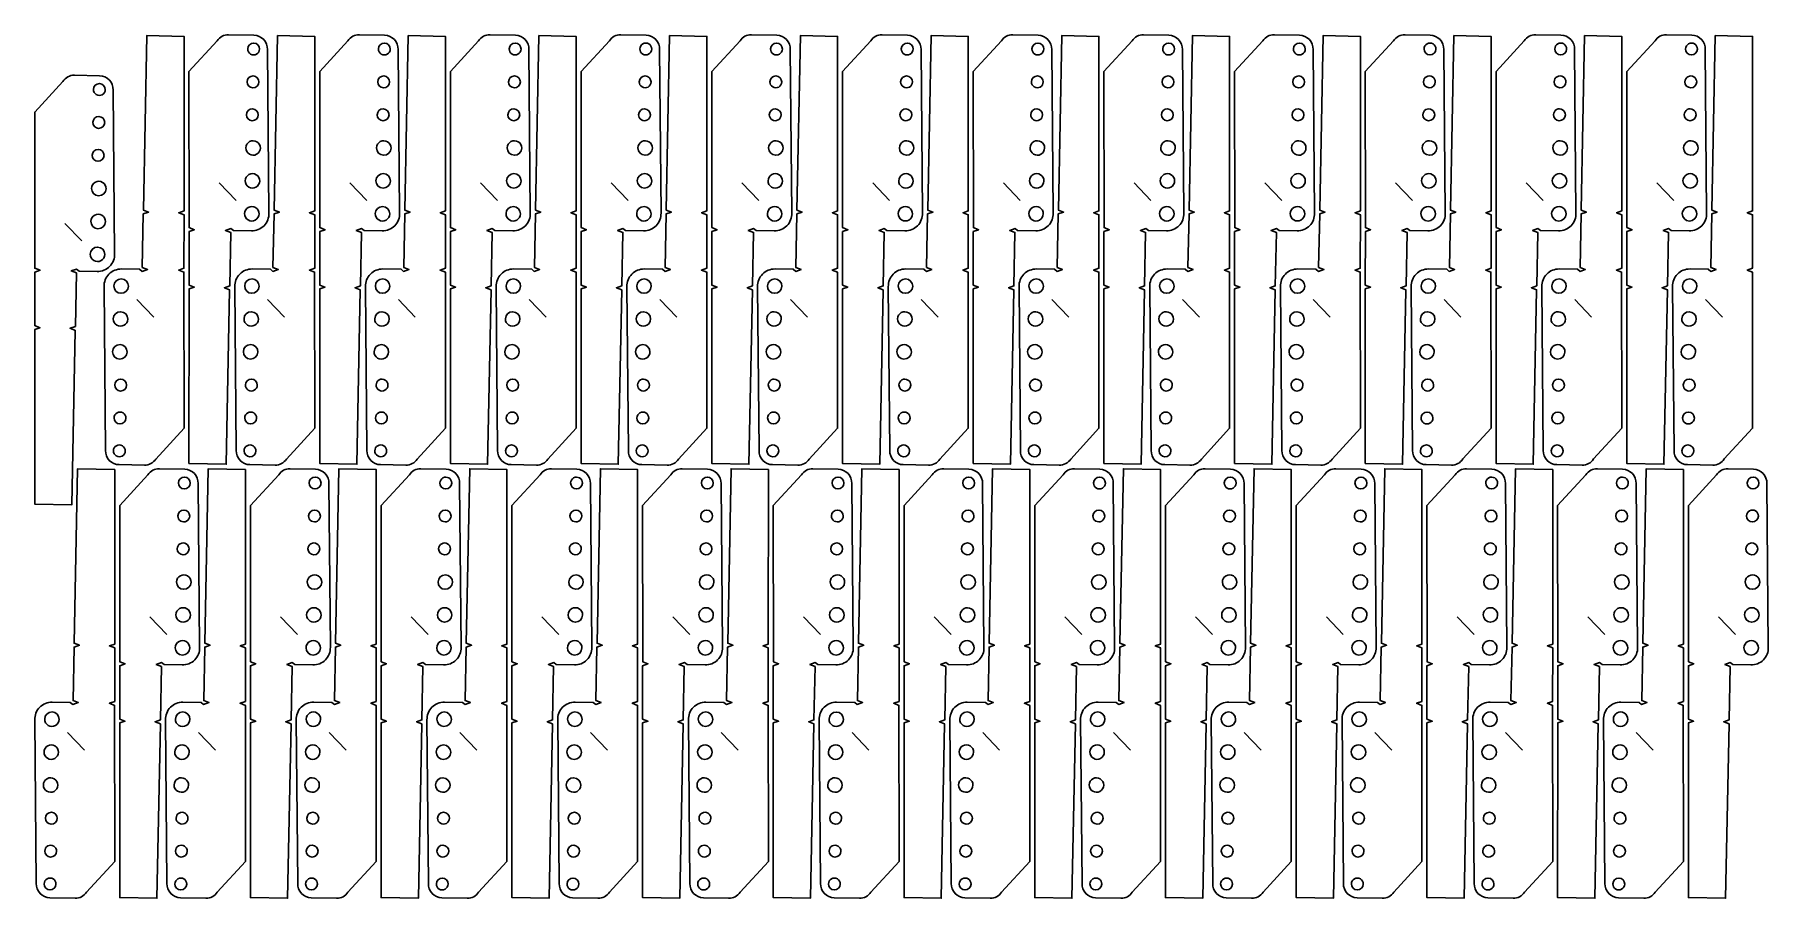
# Model space of a CAD drawing. Extents: x 5 to 2640, y 5 to 1318.
import ezdxf

# ---------------------------------------------------------------- set-up
doc = ezdxf.new("R2010")
doc.units = 0

msp = doc.modelspace()

# ---------------------------------------------------------------- linework, layer by layer
for points in [[(361, 1046.4, -0.430883), (334.5, 1019.4), (307, 1019.9), (303.1, 1023), (295, 1020.2), (303, 1017), (301.4, 935.8), (293.3, 933), (301.3, 929.8), (296.1, 664.8), (239.5, 665.9), (239.6, 931.2), (247.5, 933.9), (239.6, 937.1), (239.6, 1018.3), (247.6, 1021.1), (239.7, 1024.3), (239.5, 1261.5), (282.5, 1308.2, -0.264188), (299.8, 1317.6), (338.3, 1316.8, -0.419121), (358.8, 1295.1), (358.8, 1295.1), (361, 1046.4)], [(559.7, 1046.4, -0.430883), (533.2, 1019.4), (505.7, 1019.9), (501.7, 1023), (493.7, 1020.2), (501.6, 1017), (500, 935.8), (492, 933), (499.9, 929.8), (494.7, 664.8), (438.2, 665.9), (438.2, 931.2), (446.2, 933.9), (438.2, 937.1), (438.3, 1018.3), (446.3, 1021.1), (438.4, 1024.3), (438.2, 1261.5), (481.1, 1308.2, -0.264188), (498.5, 1317.6), (536.9, 1316.8, -0.419115), (557.5, 1295.1), (557.5, 1295.1), (559.7, 1046.4)], [(758.3, 1046.4, -0.430882), (731.8, 1019.4), (704.4, 1019.9), (700.4, 1023), (692.4, 1020.2), (700.3, 1017), (698.7, 935.8), (690.7, 933), (698.6, 929.8), (693.4, 664.8), (636.8, 665.9), (636.9, 931.2), (644.8, 933.9), (636.9, 937.1), (636.9, 1018.3), (645, 1021.1), (637, 1024.3), (636.8, 1261.5), (679.8, 1308.2, -0.264196), (697.2, 1317.6), (735.6, 1316.8, -0.419115), (756.2, 1295.1), (756.2, 1295.1), (758.3, 1046.4)], [(957, 1046.4, -0.43088), (930.5, 1019.4), (903, 1019.9), (899.1, 1023), (891, 1020.2), (899, 1017), (897.4, 935.8), (889.3, 933), (897.3, 929.8), (892.1, 664.8), (835.5, 665.9), (835.6, 931.2), (843.5, 933.9), (835.5, 937.1), (835.6, 1018.3), (843.6, 1021.1), (835.7, 1024.3), (835.5, 1261.5), (878.5, 1308.2, -0.264196), (895.8, 1317.6), (934.3, 1316.8, -0.419115), (954.8, 1295.1), (954.8, 1295.1), (957, 1046.4)], [(1155.7, 1046.4, -0.43089), (1129.2, 1019.4), (1101.7, 1019.9), (1097.7, 1023), (1089.7, 1020.2), (1097.6, 1017), (1096, 935.8), (1088, 933), (1095.9, 929.8), (1090.7, 664.8), (1034.2, 665.9), (1034.2, 931.2), (1042.2, 933.9), (1034.2, 937.1), (1034.2, 1018.3), (1042.3, 1021.1), (1034.4, 1024.3), (1034.2, 1261.5), (1077.1, 1308.2, -0.264182), (1094.5, 1317.6), (1132.9, 1316.8, -0.419121), (1153.5, 1295.1), (1153.5, 1295.1), (1155.7, 1046.4)], [(1354.3, 1046.4, -0.430891), (1327.8, 1019.4), (1300.3, 1019.9), (1296.4, 1023), (1288.4, 1020.2), (1296.3, 1017), (1294.7, 935.8), (1286.6, 933), (1294.6, 929.8), (1289.4, 664.8), (1232.8, 665.9), (1232.9, 931.2), (1240.8, 933.9), (1232.9, 937.1), (1232.9, 1018.3), (1241, 1021.1), (1233, 1024.3), (1232.8, 1261.5), (1275.8, 1308.2, -0.26418), (1293.2, 1317.6), (1331.6, 1316.8, -0.419122), (1352.2, 1295.1), (1352.2, 1295.1), (1354.3, 1046.4)], [(1553, 1046.4, -0.430896), (1526.5, 1019.4), (1499, 1019.9), (1495.1, 1023), (1487, 1020.2), (1495, 1017), (1493.4, 935.8), (1485.3, 933), (1493.3, 929.8), (1488.1, 664.8), (1431.5, 665.9), (1431.5, 931.2), (1439.5, 933.9), (1431.5, 937.1), (1431.6, 1018.3), (1439.6, 1021.1), (1431.7, 1024.3), (1431.5, 1261.5), (1474.5, 1308.2, -0.26418), (1491.8, 1317.6), (1530.2, 1316.8, -0.419122), (1550.8, 1295.1), (1550.8, 1295.1), (1553, 1046.4)], [(1751.7, 1046.4, -0.430893), (1725.2, 1019.4), (1697.7, 1019.9), (1693.7, 1023), (1685.7, 1020.2), (1693.6, 1017), (1692, 935.8), (1684, 933), (1691.9, 929.8), (1686.7, 664.8), (1630.2, 665.9), (1630.2, 931.2), (1638.1, 933.9), (1630.2, 937.1), (1630.2, 1018.3), (1638.3, 1021.1), (1630.4, 1024.3), (1630.2, 1261.5), (1673.1, 1308.2, -0.264182), (1690.5, 1317.6), (1728.9, 1316.8, -0.419121), (1749.5, 1295.1), (1749.5, 1295.1), (1751.7, 1046.4)], [(1950.3, 1046.4, -0.430893), (1923.8, 1019.4), (1896.3, 1019.9), (1892.4, 1023), (1884.3, 1020.2), (1892.3, 1017), (1890.7, 935.8), (1882.6, 933), (1890.6, 929.8), (1885.4, 664.8), (1828.8, 665.9), (1828.9, 931.2), (1836.8, 933.9), (1828.9, 937.1), (1828.9, 1018.3), (1837, 1021.1), (1829, 1024.3), (1828.8, 1261.5), (1871.8, 1308.2, -0.264182), (1889.2, 1317.6), (1927.6, 1316.8, -0.419121), (1948.2, 1295.1), (1948.2, 1295.1), (1950.3, 1046.4)], [(2149, 1046.4, -0.430868), (2122.5, 1019.4), (2095, 1019.9), (2091.1, 1023), (2083, 1020.2), (2091, 1017), (2089.4, 935.8), (2081.3, 933), (2089.2, 929.8), (2084.1, 664.8), (2027.5, 665.9), (2027.5, 931.2), (2035.5, 933.9), (2027.5, 937.1), (2027.6, 1018.3), (2035.6, 1021.1), (2027.7, 1024.3), (2027.5, 1261.5), (2070.5, 1308.2, -0.264205), (2087.8, 1317.6), (2126.2, 1316.8, -0.419131), (2146.8, 1295.1), (2146.8, 1295.1), (2149, 1046.4)], [(2347.7, 1046.4, -0.430868), (2321.2, 1019.4), (2293.7, 1019.9), (2289.7, 1023), (2281.7, 1020.2), (2289.6, 1017), (2288, 935.9), (2280, 933), (2287.9, 929.9), (2282.7, 664.8), (2226.2, 665.9), (2226.2, 931.2), (2234.1, 933.9), (2226.2, 937.1), (2226.2, 1018.3), (2234.3, 1021.1), (2226.4, 1024.3), (2226.2, 1261.5), (2269.1, 1308.2, -0.264205), (2286.5, 1317.6), (2324.9, 1316.9, -0.419131), (2345.5, 1295.1), (2345.5, 1295.1), (2347.7, 1046.4)], [(2546.3, 1046.4, -0.430868), (2519.8, 1019.4), (2492.3, 1019.9), (2488.4, 1023), (2480.3, 1020.2), (2488.3, 1017), (2486.7, 935.9), (2478.6, 933), (2486.6, 929.9), (2481.4, 664.8), (2424.8, 665.9), (2424.9, 931.2), (2432.8, 933.9), (2424.9, 937.1), (2424.9, 1018.3), (2433, 1021.1), (2425, 1024.3), (2424.8, 1261.5), (2467.8, 1308.2, -0.26419), (2485.2, 1317.6), (2523.6, 1316.9, -0.419119), (2544.2, 1295.1), (2544.2, 1295.1), (2546.3, 1046.4)], [(110.5, 934.6, -0.430887), (137, 961.5), (164.5, 961), (168.4, 957.9), (176.5, 960.7), (168.6, 963.9), (170.1, 1045.1), (178.2, 1047.9), (170.3, 1051.1), (175.4, 1316.1), (232, 1315), (232, 1049.8), (224, 1047), (232, 1043.9), (231.9, 962.7), (223.9, 959.8), (231.8, 956.7), (232, 719.4), (189, 672.7, -0.264185), (171.7, 663.3), (133.3, 664.1, -0.419117), (112.7, 685.8), (112.7, 685.8), (110.5, 934.6)], [(309.2, 934.6, -0.430886), (335.7, 961.5), (363.2, 961), (367.1, 957.9), (375.2, 960.7), (367.2, 963.9), (368.8, 1045.1), (376.9, 1047.9), (368.9, 1051.1), (374.1, 1316.1), (430.7, 1315), (430.6, 1049.8), (422.7, 1047), (430.6, 1043.9), (430.6, 962.7), (422.5, 959.8), (430.5, 956.7), (430.7, 719.4), (387.7, 672.7, -0.264182), (370.3, 663.3), (331.9, 664.1, -0.419118), (311.4, 685.8), (311.4, 685.8), (309.2, 934.6)], [(328.8, 1296, 1.000014), (346.8, 1295.7, 0.999986), (328.8, 1296)], [(507.8, 934.6, -0.430885), (534.3, 961.5), (561.8, 961), (565.8, 957.9), (573.8, 960.7), (565.9, 963.9), (567.5, 1045.1), (575.5, 1047.9), (567.6, 1051.1), (572.8, 1316.1), (629.3, 1315), (629.3, 1049.8), (621.4, 1047), (629.3, 1043.9), (629.3, 962.7), (621.2, 959.8), (629.2, 956.7), (629.3, 719.4), (586.4, 672.7, -0.26419), (569, 663.3), (530.6, 664.1, -0.419112), (510, 685.8), (510, 685.8), (507.8, 934.6)], [(527.5, 1296, 1.000013), (545.5, 1295.7, 0.999986), (527.5, 1296)], [(706.5, 934.6, -0.430889), (733, 961.5), (760.5, 961), (764.4, 957.9), (772.5, 960.7), (764.6, 963.9), (766.1, 1045.1), (774.2, 1047.9), (766.3, 1051.1), (771.4, 1316.1), (828, 1315), (828, 1049.8), (820, 1047), (828, 1043.9), (827.9, 962.7), (819.9, 959.8), (827.8, 956.7), (828, 719.4), (785, 672.7, -0.264192), (767.7, 663.3), (729.3, 664.1, -0.419115), (708.7, 685.8), (708.7, 685.8), (706.5, 934.6)], [(726.2, 1296, 1.000013), (744.2, 1295.7, 1), (726.2, 1296)], [(905.2, 934.6, -0.430891), (931.7, 961.5), (959.2, 961), (963.1, 957.9), (971.2, 960.7), (963.2, 963.9), (964.8, 1045.1), (972.9, 1047.9), (964.9, 1051.1), (970.1, 1316.1), (1026.7, 1315), (1026.6, 1049.8), (1018.7, 1047), (1026.6, 1043.9), (1026.6, 962.7), (1018.5, 959.8), (1026.5, 956.7), (1026.7, 719.4), (983.7, 672.7, -0.26419), (966.3, 663.3), (927.9, 664.1, -0.419112), (907.4, 685.8), (907.4, 685.8), (905.2, 934.6)], [(924.8, 1296, 1.000013), (942.8, 1295.7, 1.000013), (924.8, 1296)], [(1103.8, 934.6, -0.430884), (1130.3, 961.5), (1157.8, 961), (1161.8, 957.9), (1169.8, 960.7), (1161.9, 963.9), (1163.5, 1045.1), (1171.5, 1047.9), (1163.6, 1051.1), (1168.8, 1316.1), (1225.3, 1315), (1225.3, 1049.8), (1217.4, 1047), (1225.3, 1043.9), (1225.3, 962.7), (1217.2, 959.8), (1225.1, 956.7), (1225.3, 719.4), (1182.4, 672.7, -0.264175), (1165, 663.3), (1126.6, 664.1, -0.419121), (1106, 685.8), (1106, 685.8), (1103.8, 934.6)], [(1123.5, 1296, 1.000014), (1141.5, 1295.7, 1), (1123.5, 1296)], [(1302.5, 934.6, -0.430884), (1329, 961.5), (1356.5, 961), (1360.4, 957.9), (1368.5, 960.7), (1360.6, 963.9), (1362.1, 1045.1), (1370.2, 1047.9), (1362.3, 1051.1), (1367.4, 1316.1), (1424, 1315), (1424, 1049.8), (1416, 1047), (1424, 1043.9), (1423.9, 962.7), (1415.9, 959.8), (1423.8, 956.7), (1424, 719.4), (1381, 672.7, -0.264175), (1363.7, 663.3), (1325.3, 664.1, -0.419121), (1304.7, 685.8), (1304.7, 685.8), (1302.5, 934.6)], [(1322.2, 1296, 1.000014), (1340.2, 1295.7, 1), (1322.2, 1296)], [(1501.2, 934.6, -0.430883), (1527.7, 961.5), (1555.2, 961), (1559.1, 957.9), (1567.2, 960.7), (1559.2, 963.9), (1560.8, 1045.1), (1568.9, 1047.9), (1560.9, 1051.1), (1566.1, 1316.1), (1622.7, 1315), (1622.6, 1049.8), (1614.7, 1047), (1622.6, 1043.9), (1622.6, 962.7), (1614.5, 959.8), (1622.5, 956.7), (1622.7, 719.4), (1579.7, 672.7, -0.264177), (1562.3, 663.3), (1523.9, 664.1, -0.419118), (1503.3, 685.8), (1503.3, 685.8), (1501.2, 934.6)], [(1520.8, 1296, 1.000027), (1538.8, 1295.7, 0.999986), (1520.8, 1296)], [(1699.8, 934.6, -0.430883), (1726.3, 961.5), (1753.8, 961), (1757.8, 957.9), (1765.8, 960.7), (1757.9, 963.9), (1759.5, 1045.1), (1767.5, 1047.9), (1759.6, 1051.1), (1764.8, 1316.1), (1821.3, 1315), (1821.3, 1049.8), (1813.4, 1047), (1821.3, 1043.9), (1821.3, 962.7), (1813.2, 959.8), (1821.1, 956.7), (1821.3, 719.4), (1778.4, 672.7, -0.264179), (1761, 663.3), (1722.6, 664.1, -0.419119), (1702, 685.8), (1702, 685.8), (1699.8, 934.6)], [(1719.5, 1296, 1.000014), (1737.5, 1295.7, 0.999986), (1719.5, 1296)], [(1898.5, 934.6, -0.430884), (1925, 961.5), (1952.5, 961), (1956.4, 957.9), (1964.5, 960.7), (1956.5, 963.9), (1958.1, 1045.1), (1966.2, 1047.9), (1958.3, 1051.1), (1963.4, 1316.1), (2020, 1315), (2020, 1049.8), (2012, 1047), (2020, 1043.9), (2019.9, 962.7), (2011.9, 959.8), (2019.8, 956.7), (2020, 719.4), (1977, 672.7, -0.264173), (1959.7, 663.3), (1921.3, 664.1, -0.41912), (1900.7, 685.8), (1900.7, 685.8), (1898.5, 934.6)], [(1918.2, 1296, 1.000014), (1936.2, 1295.7, 0.999986), (1918.2, 1296)], [(2097.2, 934.6, -0.430874), (2123.7, 961.5), (2151.2, 961), (2155.1, 957.9), (2163.2, 960.8), (2155.2, 963.9), (2156.8, 1045.1), (2164.9, 1047.9), (2156.9, 1051.1), (2162.1, 1316.1), (2218.7, 1315), (2218.6, 1049.8), (2210.7, 1047), (2218.6, 1043.9), (2218.6, 962.7), (2210.5, 959.8), (2218.5, 956.7), (2218.7, 719.4), (2175.7, 672.8, -0.264184), (2158.3, 663.3), (2119.9, 664.1, -0.419117), (2099.3, 685.8), (2099.3, 685.8), (2097.2, 934.6)], [(2116.8, 1296, 0.999986), (2134.8, 1295.7, 1.000028), (2116.8, 1296)], [(2295.8, 934.6, -0.430874), (2322.3, 961.5), (2349.8, 961), (2353.8, 957.9), (2361.8, 960.8), (2353.9, 963.9), (2355.5, 1045.1), (2363.5, 1047.9), (2355.6, 1051.1), (2360.8, 1316.1), (2417.3, 1315), (2417.3, 1049.8), (2409.4, 1047), (2417.3, 1043.9), (2417.3, 962.7), (2409.2, 959.8), (2417.1, 956.7), (2417.3, 719.4), (2374.4, 672.8, -0.2642), (2357, 663.3), (2318.6, 664.1, -0.41913), (2298, 685.8), (2298, 685.8), (2295.8, 934.6)], [(2315.5, 1296, 0.999986), (2333.5, 1295.7, 1.000028), (2315.5, 1296)], [(2494.5, 934.6, -0.430874), (2521, 961.5), (2548.5, 961), (2552.4, 957.9), (2560.5, 960.8), (2552.5, 963.9), (2554.1, 1045.1), (2562.2, 1047.9), (2554.2, 1051.1), (2559.4, 1316.1), (2616, 1315), (2616, 1049.8), (2608, 1047), (2616, 1043.9), (2615.9, 962.7), (2607.9, 959.8), (2615.8, 956.7), (2616, 719.4), (2573, 672.8, -0.264184), (2555.7, 663.3), (2517.3, 664.1, -0.419117), (2496.7, 685.8), (2496.7, 685.8), (2494.5, 934.6)], [(2514.2, 1296, 0.999986), (2532.2, 1295.7, 1.000014), (2514.2, 1296)], [(126.5, 984.7, -0.430887), (100, 957.8), (72.5, 958.3), (68.6, 961.4), (60.5, 958.5), (68.5, 955.4), (66.9, 874.2), (58.8, 871.4), (66.8, 868.2), (61.6, 603.2), (5, 604.3), (5, 869.5), (13, 872.3), (5, 875.4), (5.1, 956.6), (13.1, 959.5), (5.2, 962.6), (5, 1199.9), (48, 1246.5, -0.264192), (65.3, 1256), (103.7, 1255.2, -0.419119), (124.3, 1233.5), (124.3, 1233.5), (126.5, 984.7)], [(94.3, 1234.4, 1.000014), (112.3, 1234, 1), (94.3, 1234.4)], [(327.9, 1246, 0.999986), (345.9, 1245.7, 0.999986), (327.9, 1246)], [(526.5, 1246, 0.999986), (544.5, 1245.7, 0.999986), (526.5, 1246)], [(725.2, 1246, 0.999986), (743.2, 1245.7, 0.999986), (725.2, 1246)], [(923.9, 1246, 1), (941.9, 1245.7, 1), (923.9, 1246)], [(1122.5, 1246, 1.000014), (1140.5, 1245.7, 1), (1122.5, 1246)], [(1321.2, 1246, 1.000014), (1339.2, 1245.7, 1), (1321.2, 1246)], [(1519.9, 1246, 1), (1537.9, 1245.7, 0.999986), (1519.9, 1246)], [(1718.5, 1246, 0.999986), (1736.5, 1245.7, 0.999986), (1718.5, 1246)], [(1917.2, 1246, 0.999986), (1935.2, 1245.7, 0.999986), (1917.2, 1246)], [(2115.9, 1246, 0.999986), (2133.9, 1245.7, 1.000014), (2115.9, 1246)], [(2314.5, 1246, 0.999986), (2332.5, 1245.7, 1.000014), (2314.5, 1246)], [(2513.2, 1246, 0.999986), (2531.2, 1245.7, 1.000028), (2513.2, 1246)], [(93.4, 1184.4, 1), (111.4, 1184.1, 1), (93.4, 1184.4)], [(326.9, 1196, 0.999986), (344.9, 1195.7, 0.999986), (326.9, 1196)], [(525.6, 1196, 0.999986), (543.6, 1195.7, 0.999986), (525.6, 1196)], [(724.2, 1196, 0.999986), (742.2, 1195.7, 0.999986), (724.2, 1196)], [(922.9, 1196, 1), (940.9, 1195.7, 1), (922.9, 1196)], [(1121.6, 1196, 1.000014), (1139.6, 1195.7, 1), (1121.6, 1196)], [(1320.2, 1196, 1.000014), (1338.2, 1195.7, 1), (1320.2, 1196)], [(1518.9, 1196, 1), (1536.9, 1195.7, 0.999986), (1518.9, 1196)], [(1717.6, 1196, 0.999986), (1735.5, 1195.7, 0.999986), (1717.6, 1196)], [(1916.2, 1196, 0.999986), (1934.2, 1195.7, 0.999986), (1916.2, 1196)], [(2114.9, 1196, 0.999986), (2132.9, 1195.7, 1.000028), (2114.9, 1196)], [(2313.5, 1196.1, 0.999986), (2331.5, 1195.7, 1.000028), (2313.5, 1196.1)], [(2512.2, 1196.1, 0.999986), (2530.2, 1195.7, 1.000014), (2512.2, 1196.1)], [(92.4, 1134.4, 1), (110.4, 1134.1, 1), (92.4, 1134.4)], [(326, 1145.6, 1), (348, 1145.2, 1.000011), (326, 1145.6)], [(524.6, 1145.6, 0.999989), (546.6, 1145.2, 1), (524.6, 1145.6)], [(723.3, 1145.6, 0.999989), (745.3, 1145.2, 1), (723.3, 1145.6)], [(922, 1145.6, 0.999978), (944, 1145.2, 1), (922, 1145.6)], [(1120.6, 1145.6, 0.999989), (1142.6, 1145.2, 1.000011), (1120.6, 1145.6)], [(1319.3, 1145.6, 0.999989), (1341.3, 1145.2, 1.000011), (1319.3, 1145.6)], [(1518, 1145.6, 1), (1540, 1145.2, 1.000011), (1518, 1145.6)], [(1716.6, 1145.6, 1), (1738.6, 1145.2, 1.000011), (1716.6, 1145.6)], [(1915.3, 1145.6, 1), (1937.3, 1145.2, 1.000011), (1915.3, 1145.6)], [(2114, 1145.6, 0.999978), (2136, 1145.2, 1.000011), (2114, 1145.6)], [(2312.6, 1145.6, 0.999978), (2334.6, 1145.2, 1.000011), (2312.6, 1145.6)], [(2511.3, 1145.6, 0.999955), (2533.3, 1145.2, 1.000011), (2511.3, 1145.6)], [(91.5, 1084, 0.999989), (113.5, 1083.5, 1.000011), (91.5, 1084)], [(325, 1095.6, 1.000006), (347, 1095.2, 1.000006), (325, 1095.6)], [(523.7, 1095.6, 0.999995), (545.7, 1095.2, 0.999995), (523.7, 1095.6)], [(722.3, 1095.6, 0.999994), (744.3, 1095.2, 0.999994), (722.3, 1095.6)], [(921, 1095.6, 0.999995), (943, 1095.2, 0.999995), (921, 1095.6)], [(1119.7, 1095.6, 1.000006), (1141.7, 1095.2, 1.000006), (1119.7, 1095.6)], [(1318.3, 1095.6, 1.000006), (1340.3, 1095.2, 1.000006), (1318.3, 1095.6)], [(1517, 1095.6, 1.000006), (1539, 1095.2, 1.000006), (1517, 1095.6)], [(1715.7, 1095.6, 1.000006), (1737.7, 1095.2, 1.000006), (1715.7, 1095.6)], [(1914.3, 1095.6, 1.000006), (1936.3, 1095.2, 1.000006), (1914.3, 1095.6)], [(2113, 1095.6, 0.999972), (2135, 1095.2, 1.000006), (2113, 1095.6)], [(2311.7, 1095.6, 0.999972), (2333.7, 1095.2, 1.000006), (2311.7, 1095.6)], [(2510.3, 1095.6, 0.999995), (2532.3, 1095.2, 1.000006), (2510.3, 1095.6)], [(324, 1045.6, 1.000006), (346, 1045.2, 1.000006), (324, 1045.6)], [(522.7, 1045.6, 1.000006), (544.7, 1045.2, 0.999995), (522.7, 1045.6)], [(721.4, 1045.6, 1.000006), (743.4, 1045.2, 0.999994), (721.4, 1045.6)], [(920, 1045.6, 1.000006), (942, 1045.2, 0.999995), (920, 1045.6)], [(1118.7, 1045.6, 1.000006), (1140.7, 1045.2, 1.000006), (1118.7, 1045.6)], [(1317.4, 1045.6, 1.000006), (1339.3, 1045.2, 1.000006), (1317.4, 1045.6)], [(1516, 1045.6, 1.000006), (1538, 1045.2, 1.000006), (1516, 1045.6)], [(1714.7, 1045.6, 1.000006), (1736.7, 1045.2, 1.000006), (1714.7, 1045.6)], [(1913.4, 1045.6, 1.000006), (1935.3, 1045.2, 1.000006), (1913.4, 1045.6)], [(2112, 1045.6, 0.999995), (2134, 1045.2, 1.000006), (2112, 1045.6)], [(2310.7, 1045.6, 0.999995), (2332.7, 1045.2, 1.000006), (2310.7, 1045.6)], [(2509.3, 1045.6, 0.999972), (2531.3, 1045.2, 1.000006), (2509.3, 1045.6)], [(90.5, 1034, 0.999994), (112.5, 1033.5, 1.000006), (90.5, 1034)], [(89.5, 984, 1), (111.5, 983.6, 1), (89.5, 984)], [(147.5, 935.3, 1), (125.5, 935.7, 1), (147.5, 935.3)], [(346.2, 935.3, 1), (324.2, 935.7, 1), (346.2, 935.3)], [(544.8, 935.3, 0.999994), (522.8, 935.7, 0.999994), (544.8, 935.3)], [(743.5, 935.3, 0.999994), (721.5, 935.7, 0.999994), (743.5, 935.3)], [(942.2, 935.3, 0.999994), (920.2, 935.7, 0.999994), (942.2, 935.3)], [(1140.8, 935.3, 0.999989), (1118.8, 935.7, 1), (1140.8, 935.3)], [(1339.5, 935.3, 0.999989), (1317.5, 935.7, 1), (1339.5, 935.3)], [(1538.2, 935.3, 0.999989), (1516.2, 935.7, 1), (1538.2, 935.3)], [(1736.8, 935.3, 0.999989), (1714.8, 935.7, 1), (1736.8, 935.3)], [(1935.5, 935.3, 0.999989), (1913.5, 935.7, 1), (1935.5, 935.3)], [(2134.2, 935.3, 1), (2112.2, 935.7, 1), (2134.2, 935.3)], [(2332.8, 935.3, 1), (2310.8, 935.7, 1), (2332.8, 935.3)], [(2531.5, 935.3, 1), (2509.5, 935.7, 1), (2531.5, 935.3)], [(146.5, 885.3, 0.999997), (124.5, 885.8, 1.000003), (146.5, 885.3)], [(345.2, 885.3, 0.999992), (323.2, 885.8, 1.000003), (345.2, 885.3)], [(543.9, 885.3, 0.999992), (521.9, 885.8, 1.000003), (543.9, 885.3)], [(742.5, 885.3, 0.999997), (720.5, 885.8, 1.000003), (742.5, 885.3)], [(941.2, 885.3, 0.999992), (919.2, 885.8, 1.000003), (941.2, 885.3)], [(1139.8, 885.3, 1.000003), (1117.9, 885.8, 1.000008), (1139.8, 885.3)], [(1338.5, 885.3, 1.000003), (1316.5, 885.8, 1.000008), (1338.5, 885.3)], [(1537.2, 885.3, 1.000003), (1515.2, 885.8, 1.000008), (1537.2, 885.3)], [(1735.8, 885.3, 1.000008), (1713.8, 885.8, 1.000008), (1735.8, 885.3)], [(1934.5, 885.3, 0.999997), (1912.5, 885.8, 1.000008), (1934.5, 885.3)], [(2133.2, 885.3, 0.999997), (2111.2, 885.8, 1.000009), (2133.2, 885.3)], [(2331.8, 885.3, 1.000003), (2309.8, 885.8, 1.000009), (2331.8, 885.3)], [(2530.5, 885.3, 0.999997), (2508.5, 885.8, 1.000009), (2530.5, 885.3)], [(145.5, 835.3, 1), (123.5, 835.8, 1), (145.5, 835.3)], [(344.2, 835.3, 1), (322.2, 835.8, 1), (344.2, 835.3)], [(542.9, 835.3, 1), (520.9, 835.8, 1.000006), (542.9, 835.3)], [(741.5, 835.3, 1), (719.5, 835.8, 1), (741.5, 835.3)], [(940.2, 835.3, 1), (918.2, 835.8, 1.000006), (940.2, 835.3)], [(1138.9, 835.3, 1.000006), (1116.9, 835.8, 1), (1138.9, 835.3)], [(1337.5, 835.3, 1.000006), (1315.5, 835.8, 1), (1337.5, 835.3)], [(1536.2, 835.3, 1.000011), (1514.2, 835.8, 1), (1536.2, 835.3)], [(1734.9, 835.3, 1.000011), (1712.9, 835.8, 1), (1734.9, 835.3)], [(1933.5, 835.3, 1.000006), (1911.5, 835.8, 1), (1933.5, 835.3)], [(2132.2, 835.3, 1.000006), (2110.2, 835.8, 1), (2132.2, 835.3)], [(2330.9, 835.3, 1.000006), (2308.9, 835.8, 1), (2330.9, 835.3)], [(2529.5, 835.3, 1.000006), (2507.5, 835.8, 1), (2529.5, 835.3)], [(144.6, 784.9, 0.999993), (126.6, 785.2, 1), (144.6, 784.9)], [(343.3, 784.9, 0.999993), (325.3, 785.2, 1.000007), (343.3, 784.9)], [(542, 784.9, 1), (524, 785.2, 1.000007), (542, 784.9)], [(740.6, 784.9, 0.999993), (722.6, 785.2, 1), (740.6, 784.9)], [(939.3, 784.9, 1), (921.3, 785.2, 1.000007), (939.3, 784.9)], [(1138, 784.9, 1.000007), (1120, 785.2, 0.999993), (1138, 784.9)], [(1336.6, 784.9, 1.000007), (1318.6, 785.2, 0.999993), (1336.6, 784.9)], [(1535.3, 784.9, 1), (1517.3, 785.2, 1), (1535.3, 784.9)], [(1734, 784.9, 1), (1716, 785.2, 0.999993), (1734, 784.9)], [(1932.6, 784.9, 1.000007), (1914.6, 785.2, 1), (1932.6, 784.9)], [(2131.3, 784.9, 0.999972), (2113.3, 785.2, 1.000007), (2131.3, 784.9)], [(2330, 784.9, 0.999972), (2312, 785.2, 1.000021), (2330, 784.9)], [(2528.6, 784.9, 0.999972), (2510.6, 785.2, 1.000007), (2528.6, 784.9)], [(143.7, 734.9, 1), (125.7, 735.2, 0.999993), (143.7, 734.9)], [(342.3, 734.9, 1.000007), (324.3, 735.2, 0.999993), (342.3, 734.9)], [(541, 734.9, 1.000007), (523, 735.2, 0.999993), (541, 734.9)], [(739.7, 734.9, 1), (721.7, 735.2, 1), (739.7, 734.9)], [(938.3, 734.9, 1.000007), (920.3, 735.2, 0.999993), (938.3, 734.9)], [(1137, 734.9, 1.000014), (1119, 735.2, 0.999986), (1137, 734.9)], [(1335.6, 734.9, 1.000014), (1317.6, 735.2, 0.999986), (1335.6, 734.9)], [(1534.3, 734.9, 1.000014), (1516.3, 735.2, 0.999986), (1534.3, 734.9)], [(1733, 734.9, 1), (1715, 735.2, 0.999986), (1733, 734.9)], [(1931.6, 734.9, 1.000021), (1913.6, 735.2, 0.999986), (1931.6, 734.9)], [(2130.3, 734.9, 0.999986), (2112.3, 735.2, 1.000014), (2130.3, 734.9)], [(2329, 734.9, 0.999979), (2311, 735.2, 1), (2329, 734.9)], [(2527.6, 734.9, 0.999986), (2509.6, 735.2, 1.000014), (2527.6, 734.9)], [(142.7, 684.9, 1), (124.7, 685.2, 1.000007), (142.7, 684.9)], [(341.3, 684.9, 1), (323.3, 685.2, 1), (341.3, 684.9)], [(540, 684.9, 1), (522, 685.2, 1.000007), (540, 684.9)], [(738.7, 684.9, 0.999993), (720.7, 685.2, 1.000014), (738.7, 684.9)], [(937.3, 684.9, 1), (919.3, 685.2, 1.000007), (937.3, 684.9)], [(1136, 684.9, 1.000007), (1118, 685.2, 1), (1136, 684.9)], [(1334.7, 684.9, 1.000007), (1316.7, 685.2, 1), (1334.7, 684.9)], [(1533.3, 684.9, 1), (1515.3, 685.2, 0.999993), (1533.3, 684.9)], [(1732, 684.9, 1), (1714, 685.2, 1), (1732, 684.9)], [(1930.7, 684.9, 1.000007), (1912.7, 685.2, 0.999993), (1930.7, 684.9)], [(2129.3, 684.9, 0.999972), (2111.3, 685.3, 1), (2129.3, 684.9)], [(2328, 684.9, 0.999972), (2310, 685.3, 1.000028), (2328, 684.9)], [(2526.7, 684.9, 0.999972), (2508.7, 685.3, 1), (2526.7, 684.9)], [(5.2, 276.2, -0.430887), (31.7, 303.2), (59.2, 302.7), (63.1, 299.6), (71.2, 302.4), (63.3, 305.6), (64.8, 386.8), (72.9, 389.6), (65, 392.8), (70.1, 657.8), (126.7, 656.7), (126.7, 391.4), (118.7, 388.7), (126.7, 385.6), (126.6, 304.3), (118.6, 301.5), (126.5, 298.3), (126.7, 61.1), (83.7, 14.4, -0.264181), (66.4, 5), (28, 5.8, -0.419116), (7.4, 27.5), (7.4, 27.5), (5.2, 276.2)], [(255.7, 386.6, -0.430885), (229.2, 359.7), (201.7, 360.2), (197.8, 363.3), (189.7, 360.5), (197.7, 357.3), (196.1, 276.1), (188, 273.3), (196, 270.1), (190.8, 5.1), (134.2, 6.2), (134.2, 271.5), (142.2, 274.2), (134.2, 277.3), (134.3, 358.5), (142.3, 361.4), (134.4, 364.5), (134.2, 601.8), (177.2, 648.5, -0.264173), (194.5, 657.9), (233, 657.1, -0.419113), (253.5, 635.4), (253.5, 635.4), (255.7, 386.6)], [(203.9, 276.2, -0.430886), (230.4, 303.2), (257.9, 302.7), (261.8, 299.6), (269.9, 302.4), (261.9, 305.6), (263.5, 386.8), (271.6, 389.6), (263.7, 392.8), (268.8, 657.8), (325.4, 656.7), (325.4, 391.4), (317.4, 388.7), (325.4, 385.6), (325.3, 304.3), (317.3, 301.5), (325.2, 298.3), (325.4, 61.1), (282.4, 14.4, -0.264182), (265.1, 5), (226.7, 5.8, -0.419115), (206.1, 27.5), (206.1, 27.5), (203.9, 276.2)], [(223.5, 636.3, 0.999993), (241.5, 636, 1), (223.5, 636.3)], [(454.4, 386.6, -0.430883), (427.9, 359.7), (400.4, 360.2), (396.5, 363.3), (388.4, 360.5), (396.4, 357.3), (394.8, 276.1), (386.7, 273.3), (394.6, 270.1), (389.5, 5.1), (332.9, 6.2), (332.9, 271.5), (340.9, 274.2), (332.9, 277.3), (333, 358.5), (341, 361.4), (333.1, 364.5), (332.9, 601.8), (375.9, 648.5, -0.264171), (393.2, 657.9), (431.6, 657.1, -0.419115), (452.2, 635.4), (452.2, 635.4), (454.4, 386.6)], [(402.6, 276.2, -0.430886), (429.1, 303.2), (456.6, 302.7), (460.5, 299.6), (468.6, 302.4), (460.6, 305.6), (462.2, 386.8), (470.3, 389.6), (462.3, 392.8), (467.5, 657.8), (524.1, 656.7), (524, 391.4), (516.1, 388.7), (524.1, 385.6), (524, 304.3), (516, 301.5), (523.9, 298.3), (524.1, 61.1), (481.1, 14.4, -0.264177), (463.8, 5), (425.3, 5.8, -0.419117), (404.8, 27.5), (404.8, 27.5), (402.6, 276.2)], [(422.2, 636.3, 1), (440.2, 636, 1), (422.2, 636.3)], [(653.1, 386.6, -0.430883), (626.6, 359.7), (599.1, 360.2), (595.2, 363.3), (587.1, 360.5), (595, 357.3), (593.5, 276.1), (585.4, 273.3), (593.3, 270.1), (588.2, 5.1), (531.6, 6.2), (531.6, 271.5), (539.6, 274.2), (531.6, 277.3), (531.7, 358.5), (539.7, 361.4), (531.8, 364.5), (531.6, 601.8), (574.6, 648.5, -0.264179), (591.9, 657.9), (630.3, 657.1, -0.419112), (650.9, 635.4), (650.9, 635.4), (653.1, 386.6)], [(601.3, 276.2, -0.43089), (627.8, 303.2), (655.3, 302.7), (659.2, 299.6), (667.3, 302.4), (659.3, 305.6), (660.9, 386.8), (669, 389.6), (661, 392.8), (666.2, 657.8), (722.8, 656.7), (722.7, 391.4), (714.8, 388.7), (722.7, 385.6), (722.7, 304.3), (714.7, 301.5), (722.6, 298.3), (722.8, 61.1), (679.8, 14.4, -0.264185), (662.5, 5), (624, 5.8, -0.419114), (603.5, 27.5), (603.5, 27.5), (601.3, 276.2)], [(620.9, 636.3, 0.999993), (638.9, 636, 1.000007), (620.9, 636.3)], [(851.8, 386.6, -0.430883), (825.3, 359.7), (797.8, 360.2), (793.9, 363.3), (785.8, 360.5), (793.7, 357.3), (792.1, 276.1), (784.1, 273.3), (792, 270.1), (786.9, 5.1), (730.3, 6.2), (730.3, 271.5), (738.3, 274.2), (730.3, 277.3), (730.4, 358.5), (738.4, 361.4), (730.5, 364.5), (730.3, 601.8), (773.3, 648.5, -0.264179), (790.6, 657.9), (829, 657.1, -0.419112), (849.6, 635.4), (849.6, 635.4), (851.8, 386.6)], [(800, 276.2, -0.43089), (826.5, 303.2), (854, 302.7), (857.9, 299.6), (866, 302.4), (858, 305.6), (859.6, 386.8), (867.7, 389.6), (859.7, 392.8), (864.9, 657.8), (921.5, 656.7), (921.4, 391.4), (913.5, 388.7), (921.4, 385.6), (921.4, 304.3), (913.3, 301.5), (921.3, 298.3), (921.5, 61.1), (878.5, 14.4, -0.264185), (861.1, 5), (822.7, 5.8, -0.419114), (802.2, 27.5), (802.2, 27.5), (800, 276.2)], [(819.6, 636.3, 0.999993), (837.6, 636, 1.000007), (819.6, 636.3)], [(1050.5, 386.6, -0.430892), (1024, 359.7), (996.5, 360.2), (992.5, 363.3), (984.5, 360.5), (992.4, 357.3), (990.8, 276.1), (982.8, 273.3), (990.7, 270.1), (985.5, 5.1), (929, 6.2), (929, 271.5), (937, 274.2), (929, 277.3), (929.1, 358.5), (937.1, 361.4), (929.2, 364.5), (929, 601.8), (971.9, 648.5, -0.264179), (989.3, 657.9), (1027.7, 657.1, -0.419116), (1048.3, 635.4), (1048.3, 635.4), (1050.5, 386.6)], [(998.7, 276.2, -0.43089), (1025.2, 303.2), (1052.7, 302.7), (1056.6, 299.6), (1064.7, 302.4), (1056.7, 305.6), (1058.3, 386.8), (1066.4, 389.6), (1058.4, 392.8), (1063.6, 657.8), (1120.2, 656.7), (1120.1, 391.4), (1112.2, 388.7), (1120.1, 385.6), (1120.1, 304.3), (1112, 301.5), (1120, 298.3), (1120.2, 61.1), (1077.2, 14.4, -0.264172), (1059.8, 5), (1021.4, 5.8, -0.419114), (1000.8, 27.5), (1000.8, 27.5), (998.7, 276.2)], [(1018.3, 636.3, 0.999993), (1036.3, 636, 0.999993), (1018.3, 636.3)], [(1249.2, 386.6, -0.430893), (1222.7, 359.7), (1195.2, 360.2), (1191.2, 363.3), (1183.2, 360.5), (1191.1, 357.3), (1189.5, 276.1), (1181.5, 273.3), (1189.4, 270.1), (1184.2, 5.1), (1127.7, 6.2), (1127.7, 271.5), (1135.6, 274.2), (1127.7, 277.3), (1127.7, 358.5), (1135.8, 361.4), (1127.9, 364.5), (1127.7, 601.8), (1170.6, 648.5, -0.264166), (1188, 657.9), (1226.4, 657.1, -0.419116), (1247, 635.4), (1247, 635.4), (1249.2, 386.6)], [(1197.4, 276.2, -0.430883), (1223.9, 303.2), (1251.4, 302.7), (1255.3, 299.6), (1263.3, 302.4), (1255.4, 305.6), (1257, 386.8), (1265.1, 389.6), (1257.1, 392.8), (1262.3, 657.8), (1318.9, 656.7), (1318.8, 391.4), (1310.9, 388.7), (1318.8, 385.6), (1318.8, 304.3), (1310.7, 301.5), (1318.7, 298.3), (1318.9, 61.1), (1275.9, 14.4, -0.264172), (1258.5, 5), (1220.1, 5.8, -0.419117), (1199.5, 27.5), (1199.5, 27.5), (1197.4, 276.2)], [(1217, 636.3, 1), (1235, 636, 0.999993), (1217, 636.3)], [(1447.9, 386.6, -0.430893), (1421.4, 359.7), (1393.9, 360.2), (1389.9, 363.3), (1381.9, 360.5), (1389.8, 357.3), (1388.2, 276.1), (1380.2, 273.3), (1388.1, 270.1), (1382.9, 5.1), (1326.4, 6.2), (1326.4, 271.5), (1334.3, 274.2), (1326.4, 277.3), (1326.4, 358.5), (1334.5, 361.4), (1326.6, 364.5), (1326.4, 601.8), (1369.3, 648.5, -0.264166), (1386.7, 657.9), (1425.1, 657.1, -0.419116), (1445.7, 635.4), (1445.7, 635.4), (1447.9, 386.6)], [(1396.1, 276.2, -0.430883), (1422.5, 303.2), (1450, 302.7), (1454, 299.6), (1462, 302.4), (1454.1, 305.6), (1455.7, 386.8), (1463.7, 389.6), (1455.8, 392.8), (1461, 657.8), (1517.6, 656.7), (1517.5, 391.4), (1509.6, 388.7), (1517.5, 385.6), (1517.5, 304.3), (1509.4, 301.5), (1517.4, 298.3), (1517.6, 61.1), (1474.6, 14.4, -0.264172), (1457.2, 5), (1418.8, 5.8, -0.419117), (1398.2, 27.5), (1398.2, 27.5), (1396.1, 276.2)], [(1415.7, 636.3, 1), (1433.7, 636, 0.999993), (1415.7, 636.3)], [(1646.5, 386.6, -0.430896), (1620.1, 359.7), (1592.6, 360.2), (1588.6, 363.3), (1580.6, 360.5), (1588.5, 357.3), (1586.9, 276.1), (1578.9, 273.3), (1586.8, 270.1), (1581.6, 5.1), (1525, 6.2), (1525.1, 271.5), (1533, 274.2), (1525.1, 277.3), (1525.1, 358.5), (1533.2, 361.4), (1525.2, 364.5), (1525, 601.8), (1568, 648.5, -0.264163), (1585.4, 657.9), (1623.8, 657.1, -0.419118), (1644.4, 635.4), (1644.4, 635.4), (1646.5, 386.6)], [(1594.8, 276.2, -0.430883), (1621.2, 303.2), (1648.7, 302.7), (1652.7, 299.6), (1660.7, 302.4), (1652.8, 305.6), (1654.4, 386.8), (1662.4, 389.6), (1654.5, 392.8), (1659.7, 657.8), (1716.3, 656.7), (1716.2, 391.4), (1708.3, 388.7), (1716.2, 385.6), (1716.2, 304.3), (1708.1, 301.5), (1716.1, 298.3), (1716.3, 61.1), (1673.3, 14.4, -0.264172), (1655.9, 5), (1617.5, 5.8, -0.419117), (1596.9, 27.5), (1596.9, 27.5), (1594.8, 276.2)], [(1614.4, 636.3, 1.000007), (1632.4, 636, 0.999993), (1614.4, 636.3)], [(1845.2, 386.6, -0.430896), (1818.8, 359.7), (1791.3, 360.2), (1787.3, 363.3), (1779.3, 360.5), (1787.2, 357.3), (1785.6, 276.1), (1777.6, 273.3), (1785.5, 270.1), (1780.3, 5.1), (1723.7, 6.2), (1723.8, 271.5), (1731.7, 274.2), (1723.8, 277.3), (1723.8, 358.5), (1731.9, 361.4), (1723.9, 364.5), (1723.7, 601.8), (1766.7, 648.5, -0.264163), (1784.1, 657.9), (1822.5, 657.1, -0.419118), (1843.1, 635.4), (1843.1, 635.4), (1845.2, 386.6)], [(1793.4, 276.2, -0.430883), (1819.9, 303.2), (1847.4, 302.7), (1851.4, 299.6), (1859.4, 302.4), (1851.5, 305.6), (1853.1, 386.8), (1861.1, 389.6), (1853.2, 392.8), (1858.4, 657.8), (1914.9, 656.7), (1914.9, 391.4), (1907, 388.7), (1914.9, 385.6), (1914.9, 304.3), (1906.8, 301.5), (1914.7, 298.3), (1914.9, 61.1), (1872, 14.4, -0.264172), (1854.6, 5), (1816.2, 5.8, -0.419117), (1795.6, 27.5), (1795.6, 27.5), (1793.4, 276.2)], [(1813.1, 636.3, 1.000007), (1831.1, 636, 0.999993), (1813.1, 636.3)], [(2043.9, 386.6, -0.430893), (2017.4, 359.7), (1989.9, 360.2), (1986, 363.3), (1978, 360.5), (1985.9, 357.3), (1984.3, 276.1), (1976.2, 273.3), (1984.2, 270.1), (1979, 5.1), (1922.4, 6.2), (1922.5, 271.5), (1930.4, 274.2), (1922.5, 277.3), (1922.5, 358.5), (1930.6, 361.4), (1922.6, 364.5), (1922.4, 601.8), (1965.4, 648.5, -0.264166), (1982.8, 657.9), (2021.2, 657.1, -0.419116), (2041.8, 635.4), (2041.8, 635.4), (2043.9, 386.6)], [(1992.1, 276.2, -0.430884), (2018.6, 303.2), (2046.1, 302.7), (2050.1, 299.6), (2058.1, 302.4), (2050.2, 305.6), (2051.8, 386.8), (2059.8, 389.6), (2051.9, 392.8), (2057.1, 657.8), (2113.6, 656.7), (2113.6, 391.4), (2105.7, 388.7), (2113.6, 385.6), (2113.6, 304.3), (2105.5, 301.5), (2113.4, 298.3), (2113.6, 61.1), (2070.7, 14.4, -0.26418), (2053.3, 5), (2014.9, 5.8, -0.419119), (1994.3, 27.5), (1994.3, 27.5), (1992.1, 276.2)], [(2011.8, 636.3, 1), (2029.8, 636, 0.999993), (2011.8, 636.3)], [(2242.6, 386.6, -0.430873), (2216.1, 359.7), (2188.6, 360.2), (2184.7, 363.3), (2176.6, 360.5), (2184.6, 357.3), (2183, 276.1), (2174.9, 273.3), (2182.9, 270.1), (2177.7, 5.1), (2121.1, 6.2), (2121.2, 271.5), (2129.1, 274.2), (2121.2, 277.3), (2121.2, 358.5), (2129.3, 361.4), (2121.3, 364.5), (2121.1, 601.8), (2164.1, 648.5, -0.264188), (2181.5, 657.9), (2219.9, 657.1, -0.419127), (2240.5, 635.4), (2240.5, 635.4), (2242.6, 386.6)], [(2190.8, 276.2, -0.430877), (2217.3, 303.2), (2244.8, 302.7), (2248.8, 299.6), (2256.8, 302.4), (2248.9, 305.6), (2250.5, 386.8), (2258.5, 389.6), (2250.6, 392.8), (2255.8, 657.8), (2312.3, 656.7), (2312.3, 391.4), (2304.3, 388.7), (2312.3, 385.6), (2312.2, 304.3), (2304.2, 301.5), (2312.1, 298.3), (2312.3, 61.1), (2269.4, 14.4, -0.264194), (2252, 5), (2213.6, 5.8, -0.419128), (2193, 27.5), (2193, 27.5), (2190.8, 276.2)], [(2210.5, 636.3, 0.999972), (2228.5, 636, 1.000021), (2210.5, 636.3)], [(2441.3, 386.6, -0.430873), (2414.8, 359.7), (2387.3, 360.2), (2383.4, 363.3), (2375.3, 360.5), (2383.3, 357.3), (2381.7, 276.1), (2373.6, 273.3), (2381.6, 270.1), (2376.4, 5.1), (2319.8, 6.2), (2319.9, 271.5), (2327.8, 274.2), (2319.9, 277.3), (2319.9, 358.5), (2328, 361.4), (2320, 364.5), (2319.8, 601.8), (2362.8, 648.5, -0.264188), (2380.2, 657.9), (2418.6, 657.1, -0.419127), (2439.1, 635.4), (2439.1, 635.4), (2441.3, 386.6)], [(2389.5, 276.2, -0.430877), (2416, 303.2), (2443.5, 302.7), (2447.4, 299.6), (2455.5, 302.4), (2447.6, 305.6), (2449.2, 386.8), (2457.2, 389.6), (2449.3, 392.8), (2454.4, 657.8), (2511, 656.7), (2511, 391.4), (2503, 388.7), (2511, 385.6), (2510.9, 304.3), (2502.9, 301.5), (2510.8, 298.3), (2511, 61.1), (2468, 14.4, -0.264194), (2450.7, 5), (2412.3, 5.8, -0.419128), (2391.7, 27.5), (2391.7, 27.5), (2389.5, 276.2)], [(2409.2, 636.3, 0.999972), (2427.2, 636, 1.000021), (2409.2, 636.3)], [(2640, 386.6, -0.430873), (2613.5, 359.7), (2586, 360.2), (2582.1, 363.3), (2574, 360.5), (2582, 357.3), (2580.4, 276.1), (2572.3, 273.3), (2580.3, 270.1), (2575.1, 5.1), (2518.5, 6.2), (2518.6, 271.5), (2526.5, 274.2), (2518.6, 277.3), (2518.6, 358.5), (2526.6, 361.4), (2518.7, 364.5), (2518.5, 601.8), (2561.5, 648.5, -0.264174), (2578.8, 657.9), (2617.3, 657.1, -0.419115), (2637.8, 635.4), (2637.8, 635.4), (2640, 386.6)], [(2607.9, 636.3, 0.999972), (2625.8, 636, 1), (2607.9, 636.3)], [(222.6, 586.3, 1.000007), (240.6, 586, 1), (222.6, 586.3)], [(421.3, 586.3, 1.000007), (439.3, 586, 0.999993), (421.3, 586.3)], [(619.9, 586.3, 1.000007), (637.9, 586, 0.999993), (619.9, 586.3)], [(818.6, 586.3, 1.000007), (836.6, 586, 0.999993), (818.6, 586.3)], [(1017.3, 586.3, 1.000007), (1035.3, 586, 0.999986), (1017.3, 586.3)], [(1216, 586.3, 1.000014), (1234, 586, 0.999986), (1216, 586.3)], [(1414.7, 586.3, 1.000014), (1432.7, 586, 0.999986), (1414.7, 586.3)], [(1613.4, 586.3, 1.000021), (1631.4, 586, 0.999986), (1613.4, 586.3)], [(1812.1, 586.3, 1.000021), (1830.1, 586, 0.999986), (1812.1, 586.3)], [(2010.8, 586.3, 1.000014), (2028.8, 586, 0.999986), (2010.8, 586.3)], [(2209.5, 586.3, 0.999986), (2227.5, 586, 1), (2209.5, 586.3)], [(2408.2, 586.3, 0.999986), (2426.2, 586, 1), (2408.2, 586.3)], [(2606.9, 586.3, 0.999986), (2624.9, 586, 1.000014), (2606.9, 586.3)], [(221.6, 536.3, 1), (239.6, 536, 1.000007), (221.6, 536.3)], [(420.3, 536.3, 0.999993), (438.3, 536, 1.000007), (420.3, 536.3)], [(619, 536.3, 0.999993), (637, 536, 1.000007), (619, 536.3)], [(817.7, 536.3, 0.999993), (835.7, 536, 1.000007), (817.7, 536.3)], [(1016.4, 536.3, 0.999993), (1034.4, 536, 1), (1016.4, 536.3)], [(1215, 536.3, 1), (1233, 536, 1), (1215, 536.3)], [(1413.7, 536.3, 1), (1431.7, 536, 1), (1413.7, 536.3)], [(1612.4, 536.3, 1.000007), (1630.4, 536, 1), (1612.4, 536.3)], [(1811.1, 536.3, 1.000007), (1829.1, 536, 1), (1811.1, 536.3)], [(2009.8, 536.3, 1), (2027.8, 536, 1), (2009.8, 536.3)], [(2208.5, 536.3, 0.999972), (2226.5, 536, 1.000028), (2208.5, 536.3)], [(2407.2, 536.3, 0.999972), (2425.2, 536, 1.000028), (2407.2, 536.3)], [(2605.9, 536.3, 0.999972), (2623.9, 536, 1.000007), (2605.9, 536.3)], [(220.7, 485.9, 1), (242.7, 485.4, 1.000003), (220.7, 485.9)], [(419.4, 485.9, 1), (441.4, 485.4, 1.000003), (419.4, 485.9)], [(618.1, 485.9, 0.999994), (640.1, 485.4, 1), (618.1, 485.9)], [(816.8, 485.9, 0.999994), (838.7, 485.4, 1), (816.8, 485.9)], [(1015.4, 485.9, 0.999997), (1037.4, 485.4, 1.000005), (1015.4, 485.9)], [(1214.1, 485.9, 1), (1236.1, 485.4, 1.000005), (1214.1, 485.9)], [(1412.8, 485.9, 1), (1434.8, 485.4, 1.000005), (1412.8, 485.9)], [(1611.5, 485.9, 1), (1633.5, 485.4, 1.000005), (1611.5, 485.9)], [(1810.2, 485.9, 1), (1832.2, 485.4, 1.000005), (1810.2, 485.9)], [(2008.9, 485.9, 1), (2030.9, 485.4, 1.000005), (2008.9, 485.9)], [(2207.6, 485.9, 0.999992), (2229.6, 485.4, 1.000006), (2207.6, 485.9)], [(2406.3, 485.9, 0.999992), (2428.3, 485.4, 1.000006), (2406.3, 485.9)], [(2605, 485.9, 0.999966), (2627, 485.4, 1.000006), (2605, 485.9)], [(219.7, 435.9, 1.000003), (241.7, 435.5, 1), (219.7, 435.9)], [(418.4, 435.9, 1.000003), (440.4, 435.5, 1.000003), (418.4, 435.9)], [(617.1, 435.9, 0.999997), (639.1, 435.5, 1), (617.1, 435.9)], [(815.8, 435.9, 0.999997), (837.8, 435.5, 1), (815.8, 435.9)], [(1014.5, 435.9, 1), (1036.5, 435.5, 1.000005), (1014.5, 435.9)], [(1213.2, 435.9, 1.000003), (1235.2, 435.5, 1.000005), (1213.2, 435.9)], [(1411.9, 435.9, 1.000003), (1433.8, 435.5, 1.000005), (1411.9, 435.9)], [(1610.5, 435.9, 1.000003), (1632.5, 435.5, 1.000005), (1610.5, 435.9)], [(1809.2, 435.9, 1.000003), (1831.2, 435.5, 1.000005), (1809.2, 435.9)], [(2007.9, 435.9, 1.000003), (2029.9, 435.5, 1.000005), (2007.9, 435.9)], [(2206.6, 435.9, 0.999969), (2228.6, 435.5, 1.000006), (2206.6, 435.9)], [(2405.3, 435.9, 0.999969), (2427.3, 435.5, 1.000006), (2405.3, 435.9)], [(2604, 435.9, 0.999995), (2626, 435.5, 1.000006), (2604, 435.9)], [(218.7, 385.9, 0.999994), (240.7, 385.5, 1), (218.7, 385.9)], [(417.4, 385.9, 0.999997), (439.4, 385.5, 1.000003), (417.4, 385.9)], [(616.1, 385.9, 0.999997), (638.1, 385.5, 1), (616.1, 385.9)], [(814.8, 385.9, 0.999997), (836.8, 385.5, 1), (814.8, 385.9)], [(1013.5, 385.9, 1), (1035.5, 385.5, 1.000005), (1013.5, 385.9)], [(1212.2, 385.9, 1), (1234.2, 385.5, 1.000005), (1212.2, 385.9)], [(1410.9, 385.9, 1), (1432.9, 385.5, 1.000005), (1410.9, 385.9)], [(1609.6, 385.9, 1), (1631.6, 385.5, 1.000011), (1609.6, 385.9)], [(1808.3, 385.9, 1), (1830.3, 385.5, 1.000011), (1808.3, 385.9)], [(2007, 385.9, 1), (2028.9, 385.5, 1.000005), (2007, 385.9)], [(2205.6, 385.9, 0.999989), (2227.6, 385.5, 1.000006), (2205.6, 385.9)], [(2404.3, 385.9, 0.999989), (2426.3, 385.5, 1.000006), (2404.3, 385.9)], [(2603, 385.9, 0.999963), (2625, 385.5, 1.000006), (2603, 385.9)], [(42.2, 277, 0.999999), (20.2, 277.4, 1.000001), (42.2, 277)], [(240.9, 277, 0.999999), (218.9, 277.4, 1.000001), (240.9, 277)], [(439.6, 277, 1.000001), (417.6, 277.4, 1.000001), (439.6, 277)], [(638.3, 277, 0.999996), (616.3, 277.4, 0.999999), (638.3, 277)], [(837, 277, 0.999996), (815, 277.4, 0.999999), (837, 277)], [(1035.7, 277, 0.999985), (1013.7, 277.4, 0.999999), (1035.7, 277)], [(1234.3, 277, 0.99999), (1212.4, 277.4, 1.000004), (1234.3, 277)], [(1433, 277, 0.99999), (1411, 277.4, 1.000004), (1433, 277)], [(1631.7, 277, 0.99999), (1609.7, 277.4, 1.000004), (1631.7, 277)], [(1830.4, 277, 0.99999), (1808.4, 277.4, 1.000004), (1830.4, 277)], [(2029.1, 277, 0.99999), (2007.1, 277.4, 1.000004), (2029.1, 277)], [(2227.8, 277, 1.000002), (2205.8, 277.4, 1.000004), (2227.8, 277)], [(2426.5, 277, 1.000002), (2404.5, 277.4, 1.000004), (2426.5, 277)], [(41.2, 227, 1.000002), (19.2, 227.4, 1.000002), (41.2, 227)], [(239.9, 227, 1.000002), (217.9, 227.4, 1.000002), (239.9, 227)], [(438.6, 227, 1.000004), (416.6, 227.4, 1.000004), (438.6, 227)], [(637.3, 227, 0.999999), (615.3, 227.4, 0.999999), (637.3, 227)], [(836, 227, 0.999999), (814, 227.4, 0.999999), (836, 227)], [(1034.7, 227, 1.000005), (1012.7, 227.4, 0.999999), (1034.7, 227)], [(1233.4, 227, 1.000011), (1211.4, 227.4, 1.000005), (1233.4, 227)], [(1432.1, 227, 1.000011), (1410.1, 227.4, 1.000005), (1432.1, 227)], [(1630.8, 227, 1.000011), (1608.8, 227.4, 1.000005), (1630.8, 227)], [(1829.4, 227, 1.000011), (1807.5, 227.4, 1.000005), (1829.4, 227)], [(2028.1, 227, 1.000005), (2006.1, 227.4, 1.000005), (2028.1, 227)], [(2226.8, 227, 1.000005), (2204.8, 227.4, 1.000005), (2226.8, 227)], [(2425.5, 227, 1.000005), (2403.5, 227.4, 1.000005), (2425.5, 227)], [(40.2, 177, 1.000002), (18.2, 177.4, 1.000002), (40.2, 177)], [(238.9, 177, 1.000001), (216.9, 177.4, 1.000002), (238.9, 177)], [(437.6, 177, 1.000004), (415.6, 177.4, 1.000004), (437.6, 177)], [(636.3, 177, 0.999999), (614.3, 177.4, 1.000005), (636.3, 177)], [(835, 177, 0.999999), (813, 177.4, 1.000005), (835, 177)], [(1033.7, 177, 1.000005), (1011.7, 177.4, 1.000005), (1033.7, 177)], [(1232.4, 177, 1.000011), (1210.4, 177.4, 1.000005), (1232.4, 177)], [(1431.1, 177, 1.000011), (1409.1, 177.4, 1.000005), (1431.1, 177)], [(1629.8, 177, 1.000011), (1607.8, 177.4, 1.000005), (1629.8, 177)], [(1828.5, 177, 1.000011), (1806.5, 177.4, 1.000005), (1828.5, 177)], [(2027.2, 177, 1.000005), (2005.2, 177.4, 1.000005), (2027.2, 177)], [(2225.9, 177, 1.000005), (2203.9, 177.4, 1.000005), (2225.9, 177)], [(2424.5, 177, 1.000005), (2402.6, 177.4, 1.000005), (2424.5, 177)], [(39.3, 126.6, 1), (21.3, 126.9, 0.999999), (39.3, 126.6)], [(238, 126.6, 1.000002), (220, 126.9, 1.000001), (238, 126.6)], [(436.7, 126.6, 1), (418.7, 126.9, 0.999999), (436.7, 126.6)], [(635.4, 126.6, 0.999998), (617.4, 126.9, 1.000002), (635.4, 126.6)], [(834.1, 126.6, 0.999998), (816.1, 126.9, 1.000002), (834.1, 126.6)], [(1032.8, 126.6, 1.000005), (1014.8, 126.9, 1.000002), (1032.8, 126.6)], [(1231.5, 126.6, 1.000005), (1213.5, 126.9, 0.999992), (1231.5, 126.6)], [(1430.2, 126.6, 1.000005), (1412.2, 126.9, 0.999992), (1430.2, 126.6)], [(1628.9, 126.6, 1.000005), (1610.9, 126.9, 0.999992), (1628.9, 126.6)], [(1827.6, 126.6, 1.000005), (1809.6, 126.9, 0.999992), (1827.6, 126.6)], [(2026.2, 126.6, 1.000012), (2008.3, 126.9, 0.999991), (2026.2, 126.6)], [(2224.9, 126.6, 0.999977), (2206.9, 126.9, 1.000018), (2224.9, 126.6)], [(2423.6, 126.6, 0.999977), (2405.6, 126.9, 1.000018), (2423.6, 126.6)], [(38.3, 76.6, 1.000001), (20.4, 76.9, 1), (38.3, 76.6)], [(237, 76.6, 1.000002), (219, 76.9, 0.999998), (237, 76.6)], [(435.7, 76.6, 1), (417.7, 76.9, 0.999999), (435.7, 76.6)], [(634.4, 76.6, 0.999998), (616.4, 76.9, 1.000002), (634.4, 76.6)], [(833.1, 76.6, 0.999998), (815.1, 76.9, 1.000002), (833.1, 76.6)], [(1031.8, 76.6, 1.000005), (1013.8, 76.9, 1.000002), (1031.8, 76.6)], [(1230.5, 76.6, 1.000005), (1212.5, 76.9, 0.999992), (1230.5, 76.6)], [(1429.2, 76.6, 1.000005), (1411.2, 76.9, 0.999992), (1429.2, 76.6)], [(1627.9, 76.6, 1.000005), (1609.9, 76.9, 0.999992), (1627.9, 76.6)], [(1826.6, 76.6, 1.000005), (1808.6, 76.9, 0.999992), (1826.6, 76.6)], [(2025.3, 76.6, 1.000012), (2007.3, 76.9, 0.999991), (2025.3, 76.6)], [(2224, 76.6, 0.999977), (2206, 76.9, 1.000005), (2224, 76.6)], [(2422.7, 76.6, 0.999977), (2404.7, 76.9, 1.000005), (2422.7, 76.6)], [(37.4, 26.6, 1), (19.4, 26.9, 1), (37.4, 26.6)], [(236.1, 26.6, 1.000001), (218.1, 26.9, 0.999999), (236.1, 26.6)], [(434.8, 26.6, 1.000004), (416.8, 26.9, 0.999999), (434.8, 26.6)], [(633.4, 26.6, 0.999997), (615.5, 26.9, 1.000008), (633.4, 26.6)], [(832.1, 26.6, 0.999997), (814.1, 26.9, 1.000008), (832.1, 26.6)], [(1030.8, 26.6, 1.000004), (1012.8, 26.9, 1.000008), (1030.8, 26.6)], [(1229.5, 26.6, 1.000004), (1211.5, 26.9, 0.999991), (1229.5, 26.6)], [(1428.2, 26.6, 1.000004), (1410.2, 26.9, 0.999991), (1428.2, 26.6)], [(1626.9, 26.6, 1.000004), (1608.9, 26.9, 0.999991), (1626.9, 26.6)], [(1825.6, 26.6, 1.000004), (1807.6, 26.9, 0.999991), (1825.6, 26.6)], [(2024.3, 26.6, 1.000011), (2006.3, 26.9, 0.999991), (2024.3, 26.6)], [(2223, 26.6, 0.999977), (2205, 26.9, 1.000019), (2223, 26.6)], [(2421.7, 26.6, 0.999977), (2403.7, 26.9, 1.000019), (2421.7, 26.6)]]:
    msp.add_lwpolyline(points, format="xyb")
for points in [[(311.1, 1065.7), (285.3, 1092.5)], [(509.8, 1065.7), (484, 1092.5)], [(708.4, 1065.7), (682.7, 1092.5)], [(907.1, 1065.7), (881.3, 1092.5)], [(1105.8, 1065.7), (1080, 1092.5)], [(1304.4, 1065.7), (1278.7, 1092.5)], [(1503.1, 1065.7), (1477.3, 1092.5)], [(1701.7, 1065.7), (1676, 1092.5)], [(1900.4, 1065.7), (1874.7, 1092.5)], [(2099.1, 1065.7), (2073.3, 1092.5)], [(2297.7, 1065.7), (2272, 1092.5)], [(2496.4, 1065.7), (2470.7, 1092.5)], [(76.6, 1004.1), (50.8, 1030.8)], [(160.4, 915.2), (186.2, 888.5)], [(359.1, 915.2), (384.8, 888.5)], [(557.8, 915.2), (583.5, 888.5)], [(756.4, 915.2), (782.2, 888.5)], [(955.1, 915.2), (980.8, 888.5)], [(1153.8, 915.2), (1179.5, 888.5)], [(1352.4, 915.2), (1378.2, 888.5)], [(1551.1, 915.2), (1576.8, 888.5)], [(1749.8, 915.2), (1775.5, 888.5)], [(1948.4, 915.2), (1974.2, 888.5)], [(2147.1, 915.2), (2172.8, 888.5)], [(2345.8, 915.2), (2371.5, 888.5)], [(2544.4, 915.2), (2570.2, 888.5)], [(205.8, 406), (180, 432.7)], [(404.5, 406), (378.7, 432.7)], [(603.2, 406), (577.4, 432.7)], [(801.9, 406), (776.1, 432.7)], [(1000.6, 406), (974.8, 432.7)], [(1199.2, 406), (1173.5, 432.7)], [(1397.9, 406), (1372.2, 432.7)], [(1596.6, 406), (1570.9, 432.7)], [(1795.3, 406), (1769.6, 432.7)], [(1994, 406), (1968.3, 432.7)], [(2192.7, 406), (2167, 432.7)], [(2391.4, 406), (2365.7, 432.7)], [(2590.1, 406), (2564.3, 432.7)], [(55.1, 256.9), (80.9, 230.1)], [(253.8, 256.9), (279.6, 230.1)], [(452.5, 256.9), (478.3, 230.1)], [(651.2, 256.9), (677, 230.1)], [(849.9, 256.9), (875.6, 230.1)], [(1048.6, 256.9), (1074.3, 230.1)], [(1247.3, 256.9), (1273, 230.1)], [(1446, 256.9), (1471.7, 230.1)], [(1644.7, 256.9), (1670.4, 230.1)], [(1843.4, 256.9), (1869.1, 230.1)], [(2042.1, 256.9), (2067.8, 230.1)], [(2240.7, 256.9), (2266.5, 230.1)], [(2439.4, 256.9), (2465.2, 230.1)]]:
    msp.add_lwpolyline(points)

doc.saveas('drawing.dxf')
